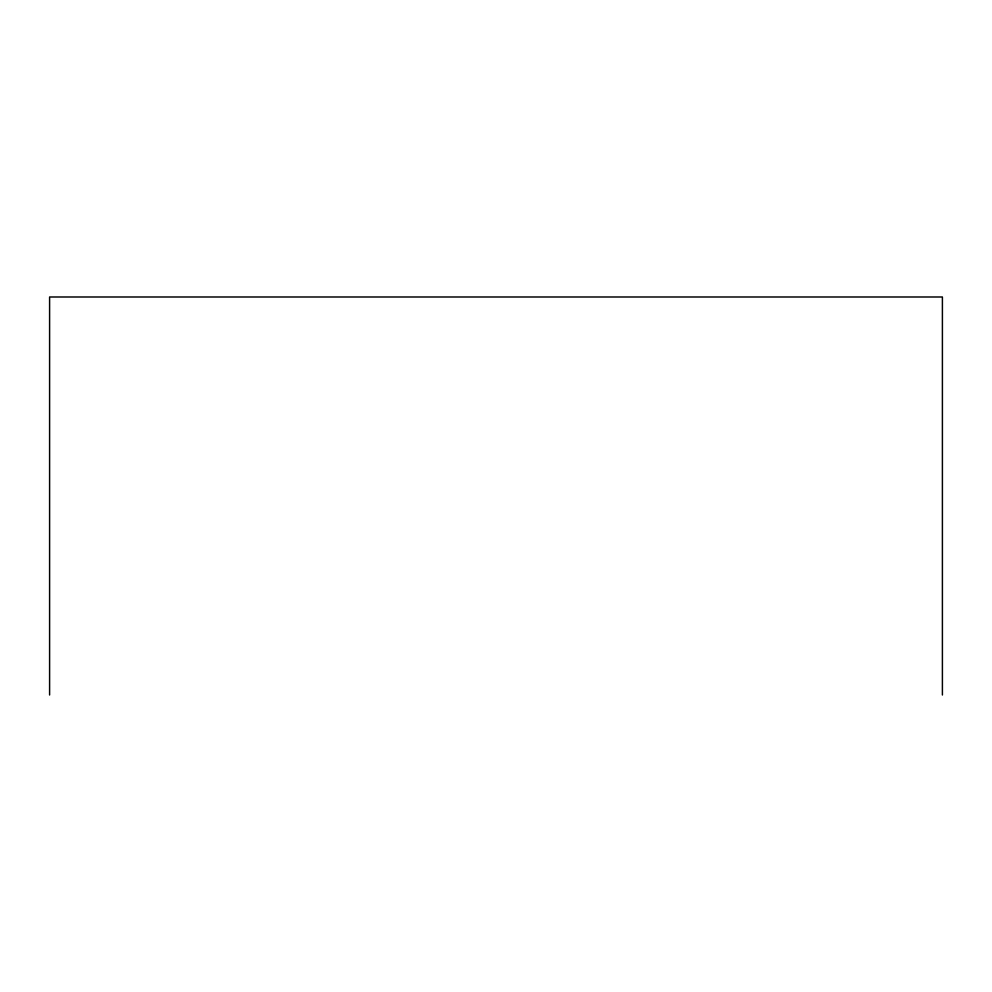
<?xml version="1.0" encoding="UTF-8"?>
<svg xmlns="http://www.w3.org/2000/svg" width="992" height="992" viewBox="0 0 992 992"><rect width="100%" height="100%" fill="white"/><g stroke="black" fill="none" stroke-linecap="round" stroke-linejoin="round"><path stroke-width="1.49" d="M942.4 695.008L942.4 296.992L49.6 296.992L49.6 695.008"/></g></svg>
